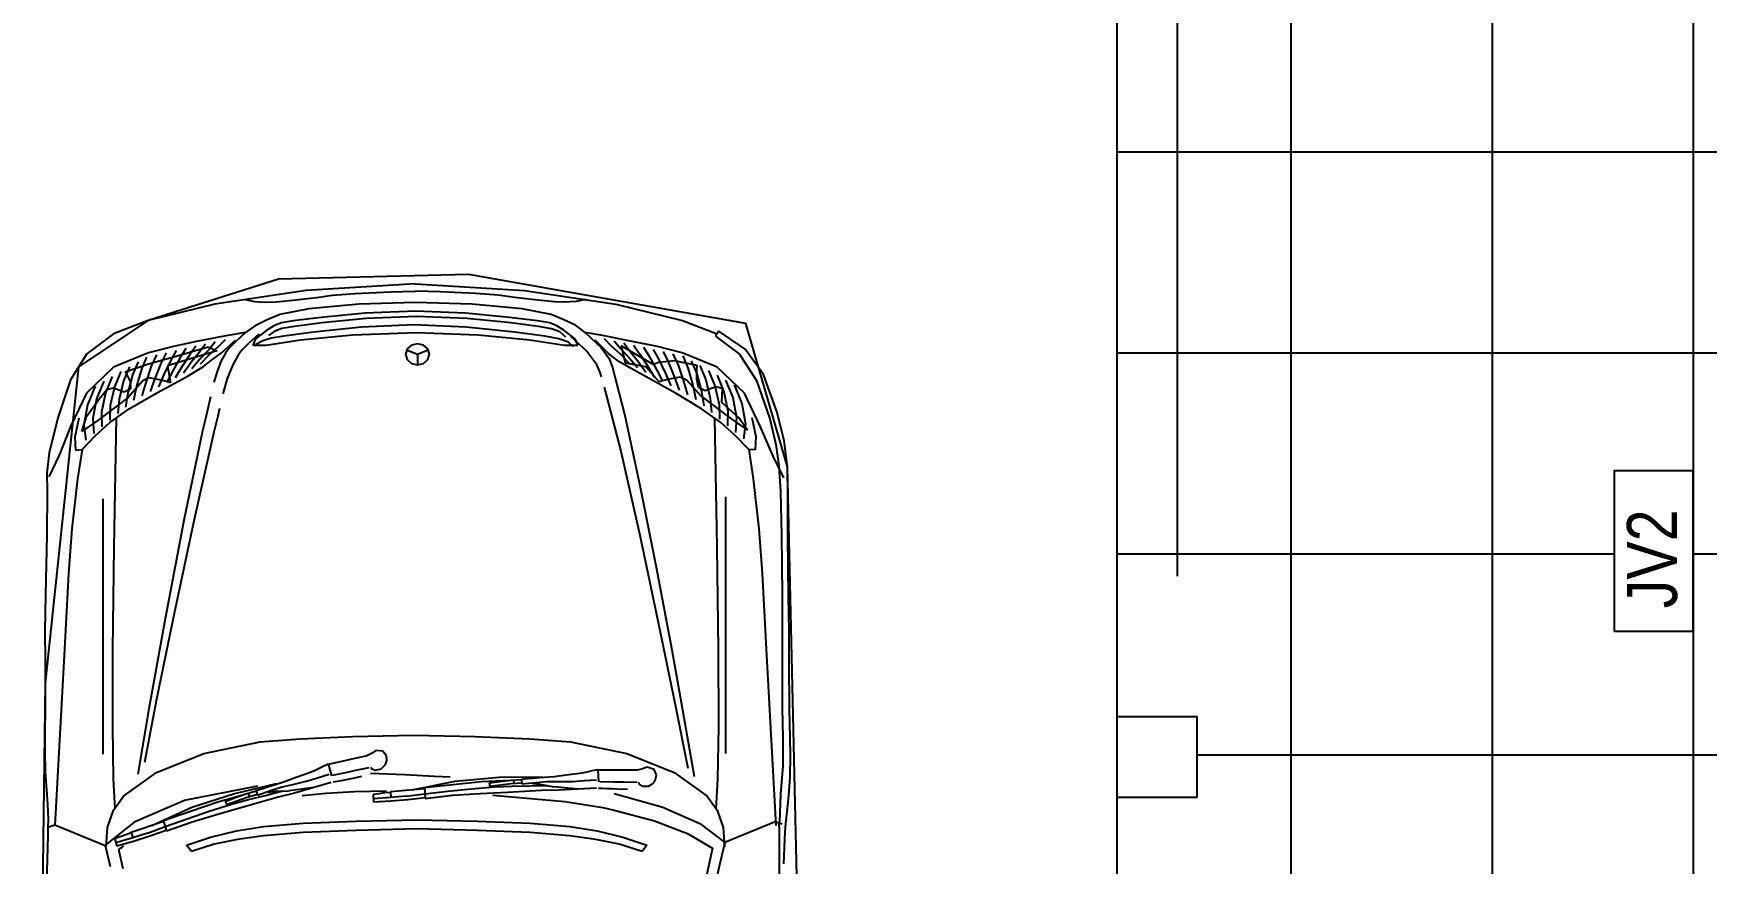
# Model space of a CAD drawing. Header units: millimetres. Extents: x 3923 to 4007, y 744 to 982.
# Drawn here: x 3949.33 to 3957.65, y 957.9 to 962.03 of the extents above; entities that cross this region are included whole.
import ezdxf
from ezdxf.enums import TextEntityAlignment as Align

# ---------------------------------------------------------------- set-up
doc = ezdxf.new("R2010")
doc.units = ezdxf.units.MM
doc.header["$LTSCALE"] = 20
doc.linetypes.add('DASHDOT2', pattern=[0.5, 0.25, -0.125, 0, -0.125])
doc.layers.add('HIDROSSANITÁRIO', color=8, linetype='Continuous')
doc.styles.add('F2', font='ARIALN.TTF')

# ---------------------------------------------------------------- blocks, each defined once
blk = doc.blocks.new('Austin Mini dessus')
at = {"color": 8, "flags": 128}
for points in [[(-0.2069, 3.765), (-0.1204, 3.7865)], [(-0.1204, 3.7865), (-0.0703, 3.7926)], [(-0.114, 3.7617), (-0.0609, 3.787)], [(-0.0703, 3.7926), (-0.0241, 3.7916)], [(-0.0241, 3.7916), (0.0842, 3.7922)], [(0.0842, 3.7922), (0.2332, 3.7952)], [(0.2332, 3.7952), (0.3237, 3.797)], [(0.3237, 3.797), (0.3971, 3.7966)], [(0.3971, 3.7966), (0.5088, 3.7962)], [(0.5088, 3.7962), (0.581, 3.797)], [(0.581, 3.797), (0.6212, 3.7976)], [(0.6212, 3.7976), (0.674, 3.7963)], [(0.674, 3.7963), (0.7177, 3.7934)], [(0.7177, 3.7934), (0.7547, 3.7905)], [(0.7547, 3.7905), (0.7913, 3.7892)], [(0.7913, 3.7892), (0.8117, 3.7899)], [(0.8107, 3.7898), (0.8054, 3.7722)], [(0.8117, 3.7899), (0.831, 3.7901)], [(0.831, 3.7901), (0.8924, 3.7915)], [(0.8924, 3.7915), (1.0016, 3.7949)], [(-0.302, 3.7337), (-0.2069, 3.765)], [(-0.1874, 3.7324), (-0.114, 3.7617)], [(0.18, 3.7384), (0.3684, 3.7483)], [(0.3684, 3.7483), (0.6405, 3.7634)], [(0.6405, 3.7634), (0.8064, 3.7721)], [(0.8054, 3.7722), (0.8566, 3.6469)], [(-0.3667, 3.6929), (-0.302, 3.7337)], [(-0.269, 3.694), (-0.1874, 3.7324)], [(-0.1734, 3.7051), (-0.2108, 3.6933)], [(-0.2065, 3.713), (-0.1595, 3.7223)], [(-0.2018, 3.6646), (-0.1734, 3.7051)], [(-0.1288, 3.7047), (-0.1629, 3.672)], [(-0.1595, 3.7223), (-0.127, 3.7206)], [(-0.127, 3.7206), (-0.1288, 3.7047)], [(-0.1288, 3.7047), (-0.0554, 3.7158)], [(-0.0554, 3.7158), (0.0688, 3.7297)], [(0.0688, 3.7297), (0.18, 3.7384)], [(-0.4163, 3.6266), (-0.3667, 3.6929)], [(-0.3332, 3.6261), (-0.269, 3.694)], [(-0.2983, 3.6509), (-0.2548, 3.669)], [(-0.2862, 3.6722), (-0.24, 3.6915)], [(-0.2557, 3.6613), (-0.2776, 3.6432)], [(-0.2582, 3.5904), (-0.2018, 3.6646)], [(-0.2108, 3.6933), (-0.2557, 3.6613)], [(-0.2548, 3.669), (-0.2057, 3.6781)], [(-0.24, 3.6915), (-0.1897, 3.6999)], [(-0.2057, 3.6781), (-0.1684, 3.6754)], [(-0.1629, 3.672), (-0.1958, 3.6357)], [(-0.1897, 3.6999), (-0.152, 3.6952)], [(-0.4494, 3.54), (-0.4163, 3.6266)], [(-0.3686, 3.5396), (-0.3332, 3.6261)], [(-0.3224, 3.6082), (-0.2844, 3.624)], [(-0.3103, 3.6295), (-0.2696, 3.6465)], [(-0.2844, 3.624), (-0.2378, 3.6344)], [(-0.2776, 3.6432), (-0.2819, 3.6262)], [(-0.2819, 3.6262), (-0.2717, 3.5998)], [(-0.2696, 3.6465), (-0.2217, 3.6563)], [(-0.2378, 3.6344), (-0.2012, 3.6358)], [(-0.1958, 3.6357), (-0.2299, 3.5876)], [(-0.2217, 3.6563), (-0.1848, 3.6556)], [(-0.2069, 3.6195), (0.1144, 3.6255)], [(0.6296, 3.652), (-0.0059, 3.652)], [(0.1144, 3.6255), (0.369, 3.6287)], [(0.369, 3.6287), (0.5603, 3.6292)], [(0.5603, 3.6292), (0.6914, 3.6273)], [(0.6914, 3.6273), (0.7656, 3.6231)], [(0.769, 3.6265), (0.7337, 3.6018)], [(0.8118, 3.6411), (0.769, 3.6265)], [(0.8566, 3.6469), (0.7958, 3.5707)], [(0.8596, 3.6444), (0.8118, 3.6411)], [(0.835, 3.6098), (0.8402, 3.6233)], [(0.8372, 3.5784), (0.8502, 3.6203)], [(0.8402, 3.6233), (0.8582, 3.6183)], [(0.8566, 3.6469), (0.909, 3.6348)], [(-0.3465, 3.5655), (-0.3139, 3.579)], [(-0.3219, 3.5976), (-0.3417, 3.5395)], [(-0.3344, 3.5868), (-0.2992, 3.6015)], [(-0.3144, 3.5923), (-0.3219, 3.5976)], [(-0.2975, 3.5839), (-0.3144, 3.5923)], [(-0.3139, 3.579), (-0.2698, 3.5907)], [(-0.2994, 3.5535), (-0.2582, 3.5904)], [(-0.2992, 3.6015), (-0.2538, 3.6126)], [(-0.28, 3.5832), (-0.2975, 3.5839)], [(-0.2717, 3.5998), (-0.28, 3.5832)], [(-0.2299, 3.5876), (-0.2701, 3.5169)], [(-0.2698, 3.5907), (-0.2341, 3.5963)], [(-0.2538, 3.6126), (-0.2177, 3.6161)], [(0.7337, 3.6018), (0.675, 3.5196)], [(0.8151, 3.5556), (0.8242, 3.5824)], [(0.8252, 3.5824), (0.8299, 3.5961)], [(0.8252, 3.5824), (0.8372, 3.5784)], [(0.8257, 3.5419), (0.8372, 3.5784)], [(0.8299, 3.5961), (0.835, 3.6098)], [(0.8462, 3.577), (0.8582, 3.6183)], [(0.8604, 3.6051), (0.8577, 3.6008)], [(0.8634, 3.6093), (0.8604, 3.6051)], [(0.8666, 3.6133), (0.8634, 3.6093)], [(0.9143, 3.6021), (0.8666, 3.6133)], [(-0.4897, 3.3744), (-0.4494, 3.54)], [(-0.3843, 3.4776), (-0.3686, 3.5396)], [(-0.3585, 3.5441), (-0.3287, 3.5566)], [(-0.3417, 3.5395), (-0.3534, 3.4979)], [(-0.3356, 3.5327), (-0.2955, 3.5465)], [(-0.3287, 3.5566), (-0.2858, 3.5689)], [(-0.3066, 3.538), (-0.2994, 3.5535)], [(-0.3001, 3.5036), (-0.3066, 3.538)], [(-0.2955, 3.5465), (-0.2617, 3.5558)], [(-0.2858, 3.5689), (-0.2505, 3.5765)], [(0.2925, 3.4981), (0.517, 3.5386)], [(0.4929, 3.5192), (0.6502, 3.5491)], [(0.517, 3.5386), (0.6793, 3.5662)], [(0.7958, 3.5707), (0.7435, 3.4498)], [(0.8063, 3.5287), (0.8151, 3.5556)], [(0.8257, 3.5419), (0.8097, 3.4979)], [(0.8192, 3.4954), (0.8334, 3.5361)], [(0.8334, 3.5361), (0.8462, 3.577)], [(-0.3693, 3.4953), (-0.3424, 3.5089)], [(-0.3639, 3.5197), (-0.3356, 3.5327)], [(-0.3534, 3.4979), (-0.3572, 3.4821)], [(-0.3493, 3.4851), (-0.3148, 3.5016)], [(-0.3424, 3.5089), (-0.3051, 3.524)], [(-0.3148, 3.5016), (-0.2843, 3.5144)], [(-0.2701, 3.5169), (-0.3098, 3.443)], [(-0.3051, 3.524), (-0.273, 3.5351)], [(-0.2946, 3.4845), (-0.3001, 3.5036)], [(0.0478, 3.4514), (0.2925, 3.4981)], [(0.2791, 3.4759), (0.4929, 3.5192)], [(0.675, 3.5196), (0.6278, 3.4015)], [(0.8067, 3.5309), (0.7615, 3.4315)], [(0.7718, 3.4351), (0.7952, 3.5024)], [(0.8092, 3.4984), (0.7905, 3.4435)], [(0.7952, 3.5024), (0.8192, 3.4954)], [(0.7972, 3.5019), (0.8063, 3.5287)], [(0.7985, 3.4305), (0.8212, 3.4949)], [(-0.3968, 3.4202), (-0.3843, 3.4776)], [(-0.3572, 3.4821), (-0.3836, 3.3914)], [(-0.38, 3.4466), (-0.3561, 3.4613)], [(-0.3746, 3.4709), (-0.3493, 3.4851)], [(-0.374, 3.3698), (-0.3363, 3.4925)], [(-0.363, 3.4375), (-0.3341, 3.4567)], [(-0.3561, 3.4613), (-0.3244, 3.4792)], [(-0.3363, 3.4925), (-0.2946, 3.4845)], [(-0.3341, 3.4567), (-0.3068, 3.4729)], [(-0.3244, 3.4792), (-0.2956, 3.4936)], [(0.0453, 3.4261), (0.2791, 3.4759)], [(-0.4112, 3.3468), (-0.3968, 3.4202)], [(-0.3908, 3.3978), (-0.3698, 3.4136)], [(-0.3854, 3.4222), (-0.363, 3.4375)], [(-0.3767, 3.3898), (-0.3534, 3.4119)], [(-0.3698, 3.4136), (-0.3437, 3.4343)], [(-0.363, 3.3894), (-0.3407, 3.4108)], [(-0.3534, 3.4119), (-0.3294, 3.4315)], [(-0.3437, 3.4343), (-0.3181, 3.4522)], [(-0.3098, 3.443), (-0.3346, 3.403)], [(-0.1749, 3.4052), (0.0478, 3.4514)], [(-0.172, 3.3767), (0.0453, 3.4261)], [(0.7435, 3.4498), (0.7081, 3.2674)], [(0.7615, 3.4315), (0.7277, 3.3278)], [(0.7484, 3.3675), (0.7718, 3.4351)], [(0.7905, 3.4435), (0.7715, 3.3887)], [(0.7785, 3.3642), (0.7985, 3.4305)], [(0.8558, 3.4451), (0.8359, 3.3854)], [(0.8536, 3.3763), (0.8715, 3.4329)], [(0.8715, 3.4329), (0.8558, 3.4451)], [(-0.5243, 3.1472), (-0.4897, 3.3744)], [(-0.3961, 3.3734), (-0.3767, 3.3898)], [(-0.3836, 3.3914), (-0.374, 3.3698)], [(-0.3836, 3.366), (-0.363, 3.3894)], [(-0.3481, 3.3863), (-0.3679, 3.3589)], [(-0.3346, 3.403), (-0.3481, 3.3863)], [(-0.3226, 3.369), (-0.2958, 3.3774)], [(-0.2599, 3.3851), (-0.2335, 3.3912)], [(-0.2335, 3.3912), (-0.2013, 3.399)], [(-0.2112, 3.3675), (-0.1915, 3.3721)], [(-0.2013, 3.399), (-0.1749, 3.4052)], [(-0.1915, 3.3721), (-0.172, 3.3767)], [(0.6278, 3.4015), (0.5988, 3.2619)], [(0.7715, 3.3887), (0.7537, 3.3335)], [(0.8359, 3.3854), (0.8202, 3.3211)], [(0.8415, 3.3179), (0.8536, 3.3763)], [(-0.4198, 3.2983), (-0.4112, 3.3468)], [(-0.4015, 3.349), (-0.3836, 3.366)], [(-0.3679, 3.3589), (-0.4003, 3.3232)], [(-0.397, 3.3226), (-0.3805, 3.3391)], [(-0.3805, 3.3391), (-0.3683, 3.348)], [(-0.3683, 3.348), (-0.347, 3.3593)], [(-0.3644, 3.3161), (-0.339, 3.3298)], [(-0.347, 3.3593), (-0.3226, 3.369)], [(-0.339, 3.3298), (-0.3048, 3.3438)], [(-0.3048, 3.3438), (-0.2667, 3.355)], [(-0.2307, 3.363), (-0.2112, 3.3675)], [(0.7277, 3.3278), (0.7023, 3.2216)], [(0.7293, 3.299), (0.7484, 3.3675)], [(0.7472, 3.3485), (0.7374, 3.3232)], [(0.7537, 3.3335), (0.7422, 3.2911)], [(0.7462, 3.3202), (0.7557, 3.3455)], [(0.7472, 3.3485), (0.7557, 3.345)], [(0.7597, 3.2985), (0.7785, 3.3642)], [(-0.5014, 3.3001), (-0.4965, 3.2759)], [(-0.435, 3.2757), (-0.4198, 3.2983)], [(-0.4198, 3.2983), (-0.397, 3.3226)], [(-0.415, 3.2655), (-0.3926, 3.2902)], [(-0.3926, 3.2902), (-0.3764, 3.3069)], [(-0.3764, 3.3069), (-0.3644, 3.3161)], [(0.728, 3.2975), (0.7203, 3.2716)], [(0.7263, 3.2915), (0.7353, 3.2885)], [(0.7374, 3.3232), (0.728, 3.2975)], [(0.7293, 3.2686), (0.7371, 3.2944)], [(0.7422, 3.2911), (0.7318, 3.2485)], [(0.7371, 3.2944), (0.7462, 3.3202)], [(0.7478, 3.258), (0.7597, 3.2985)], [(0.8202, 3.3211), (0.8092, 3.2537)], [(0.8325, 3.2537), (0.8415, 3.3179)], [(-0.4965, 3.2759), (-0.4951, 3.2474)], [(-0.4951, 3.2474), (-0.4961, 3.222)], [(-0.4642, 3.2131), (-0.4498, 3.2462)], [(-0.4498, 3.2462), (-0.435, 3.2757)], [(-0.4368, 3.2263), (-0.4251, 3.2451)], [(-0.4251, 3.2451), (-0.4036, 3.2735)], [(-0.4054, 3.2337), (-0.3992, 3.255)], [(-0.4036, 3.2735), (-0.3881, 3.2799)], [(-0.3879, 3.2469), (-0.4009, 3.1615)], [(-0.3992, 3.255), (-0.3897, 3.273)], [(-0.3881, 3.2799), (-0.3879, 3.2469)], [(0.5988, 3.2619), (0.5909, 3.1628)], [(0.7153, 3.258), (0.7105, 3.2437)], [(0.7198, 3.2721), (0.7153, 3.258)], [(0.7313, 3.2686), (0.72, 3.2361)], [(0.7208, 3.2721), (0.7313, 3.2686)], [(0.7318, 3.2485), (0.7208, 3.2061)], [(0.7361, 3.2172), (0.7478, 3.258)], [(0.8092, 3.2537), (0.8014, 3.1546)], [(0.8246, 3.1546), (0.8325, 3.2537)], [(-0.4961, 3.222), (-0.5002, 3.1805)], [(-0.4783, 3.1411), (-0.4642, 3.2131)], [(-0.4482, 3.1794), (-0.4433, 3.2092)], [(-0.4433, 3.2092), (-0.4368, 3.2263)], [(-0.4345, 3.1767), (-0.4292, 3.2081)], [(-0.4292, 3.2081), (-0.4223, 3.2271)], [(-0.4223, 3.2271), (-0.4123, 3.2411)], [(-0.42, 3.129), (-0.4102, 3.2033)], [(-0.4102, 3.2033), (-0.4054, 3.2337)], [(0.7063, 3.2296), (0.6964, 3.1985)], [(0.7116, 3.2101), (0.7041, 3.1774)], [(0.7105, 3.2437), (0.7063, 3.2296)], [(0.72, 3.2361), (0.7116, 3.2101)], [(0.721, 3.2072), (0.7203, 3.1896)], [(0.7215, 3.2248), (0.721, 3.2072)], [(0.7243, 3.2421), (0.7215, 3.2248)], [(0.7263, 3.1761), (0.7361, 3.2172)], [(-0.5002, 3.1805), (-0.5068, 3.1221)], [(-0.457, 3.1102), (-0.4482, 3.1794)], [(-0.4433, 3.1075), (-0.4345, 3.1767)], [(-0.4009, 3.1615), (-0.4139, 3.0323)], [(0.5909, 3.1628), (0.5858, 3.0317)], [(0.6864, 3.1723), (0.6761, 3.1418)], [(0.6964, 3.1985), (0.6864, 3.1723)], [(0.7041, 3.1774), (0.6969, 3.1476)], [(0.6998, 3.0852), (0.7263, 3.1761)], [(0.7123, 3.1286), (0.7203, 3.1896)], [(-0.5405, 2.876), (-0.5243, 3.1472)], [(-0.5068, 3.1221), (-0.5121, 3.0818)], [(-0.4897, 3.0166), (-0.4783, 3.1411)], [(-0.4326, 3.01), (-0.42, 3.129)], [(0.6698, 3.1266), (0.6607, 3.1082)], [(0.6761, 3.1418), (0.6698, 3.1266)], [(0.6969, 3.1476), (0.6884, 3.1193)], [(0.7318, 3.1572), (0.726, 3.0977)], [(0.8014, 3.1546), (0.7962, 3.0235)], [(0.8194, 3.0235), (0.8246, 3.1546)], [(-0.5121, 3.0818), (-0.5164, 3.0261)], [(-0.4678, 3.0008), (-0.457, 3.1102)], [(-0.4541, 2.9981), (-0.4433, 3.1075)], [(0.6338, 2.997), (0.6553, 3.0927)], [(0.6607, 3.1082), (0.6538, 3.0932)], [(0.6538, 3.0932), (0.6836, 3.0845)], [(0.6818, 3.0817), (0.6747, 3.0485)], [(0.6884, 3.1193), (0.6795, 3.0899)], [(0.6957, 3.0601), (0.6993, 3.0807)], [(0.726, 3.0977), (0.7219, 3.0275)], [(0.6747, 3.0485), (0.6693, 3.0237)], [(0.6902, 3.0313), (0.6957, 3.0601)], [(-0.5164, 3.0261), (-0.5207, 2.9376)], [(-0.4943, 2.876), (-0.4897, 3.0166)], [(-0.473, 2.876), (-0.4678, 3.0008)], [(-0.4594, 2.8733), (-0.4541, 2.9981)], [(-0.4389, 2.8801), (-0.4326, 3.01)], [(-0.4139, 3.0323), (-0.4198, 2.8742)], [(0.5858, 3.0317), (0.5818, 2.8809)], [(0.6273, 2.9847), (0.6338, 2.997)], [(0.6693, 3.0237), (0.6625, 2.9905)], [(0.6853, 3.0102), (0.6902, 3.0313)], [(0.7219, 3.0275), (0.7205, 2.9476)], [(0.7962, 3.0235), (0.7923, 2.8727)], [(0.8155, 2.8727), (0.8194, 3.0235)], [(0.6202, 2.9747), (0.6273, 2.9847)], [(0.6221, 2.9567), (0.6202, 2.9747)], [(0.6341, 2.9475), (0.6221, 2.9567)], [(0.6662, 2.9608), (0.6577, 2.9524)], [(0.6618, 2.9878), (0.6631, 2.986)], [(0.6631, 2.986), (0.6661, 2.9845)], [(0.6661, 2.9845), (0.6693, 2.9748)], [(0.6693, 2.9748), (0.6662, 2.9608)], [(0.677, 2.9877), (0.6796, 2.9022)], [(0.7259, 2.9524), (0.7277, 2.9669)], [(0.7277, 2.9669), (0.7297, 2.9812)], [(0.7297, 2.9812), (0.7484, 2.9804)], [(0.7369, 2.9367), (0.7402, 2.9806)], [(0.7461, 2.9374), (0.7484, 2.9804)], [(-0.5207, 2.9376), (-0.5227, 2.876)], [(0.6455, 2.9473), (0.6341, 2.9475)], [(0.6529, 2.9495), (0.6455, 2.9473)], [(0.6577, 2.9524), (0.6529, 2.9495)], [(0.7205, 2.9096), (0.7234, 2.9377)], [(0.7244, 2.9379), (0.7259, 2.9524)], [(0.7244, 2.9379), (0.7369, 2.9367)], [(0.7339, 2.8986), (0.7369, 2.9367)], [(0.7427, 2.8947), (0.7461, 2.9374)], [(-0.5405, 2.876), (-0.5243, 2.6047)], [(-0.5207, 2.8143), (-0.5227, 2.876)], [(-0.4897, 2.7353), (-0.4943, 2.876)], [(-0.4678, 2.7512), (-0.473, 2.876)], [(-0.4541, 2.7484), (-0.4594, 2.8733)], [(-0.4326, 2.7495), (-0.4389, 2.8801)], [(-0.4198, 2.8742), (-0.4139, 2.72)], [(-0.3917, 2.8708), (-0.3881, 2.8859)], [(-0.3881, 2.8557), (-0.3917, 2.8708)], [(-0.3881, 2.8859), (-0.3786, 2.8967)], [(-0.3786, 2.8967), (-0.3653, 2.9008)], [(-0.3767, 2.8977), (-0.3653, 2.8708)], [(-0.3653, 2.8708), (-0.3767, 2.844)], [(-0.3653, 2.9008), (-0.352, 2.8967)], [(-0.3653, 2.8708), (-0.3389, 2.8708)], [(-0.352, 2.8967), (-0.3425, 2.8859)], [(-0.3425, 2.8859), (-0.3389, 2.8708)], [(-0.3389, 2.8708), (-0.3425, 2.8557)], [(0.5818, 2.8809), (0.5858, 2.7275)], [(0.6796, 2.9022), (0.6837, 2.8284)], [(0.7179, 2.8836), (0.6962, 2.7767)], [(0.7152, 2.8533), (0.718, 2.8814)], [(0.718, 2.8814), (0.7205, 2.9096)], [(0.7339, 2.8986), (0.7283, 2.8522)], [(0.7381, 2.8519), (0.7427, 2.8947)], [(0.7923, 2.8727), (0.7962, 2.7218)], [(0.8194, 2.7218), (0.8155, 2.8727)], [(-0.3786, 2.845), (-0.3881, 2.8557)], [(-0.3653, 2.8409), (-0.3786, 2.845)], [(-0.352, 2.845), (-0.3653, 2.8409)], [(-0.3425, 2.8557), (-0.352, 2.845)], [(0.7054, 2.7825), (0.7131, 2.8533)], [(0.7131, 2.8533), (0.7381, 2.8519)], [(0.7277, 2.8526), (0.7218, 2.7949)], [(0.7325, 2.784), (0.7401, 2.8518)], [(-0.5164, 2.7259), (-0.5207, 2.8143)], [(0.6837, 2.8284), (0.6857, 2.7893)], [(0.7218, 2.7949), (0.7156, 2.7372)], [(-0.457, 2.6417), (-0.4678, 2.7512)], [(-0.4433, 2.639), (-0.4541, 2.7484)], [(-0.42, 2.6293), (-0.4326, 2.7495)], [(0.6962, 2.7767), (0.6866, 2.668)], [(0.6979, 2.7113), (0.7054, 2.7825)], [(0.7279, 2.7148), (0.7325, 2.784)], [(-0.5121, 2.6701), (-0.5164, 2.7259)], [(-0.4783, 2.6109), (-0.4897, 2.7353)], [(-0.4139, 2.72), (-0.4009, 2.5911)], [(0.5858, 2.7275), (0.5909, 2.5917)], [(0.6946, 2.6403), (0.6979, 2.7113)], [(0.7156, 2.7372), (0.7107, 2.6794)], [(0.7244, 2.6467), (0.7279, 2.7148)], [(0.7962, 2.7218), (0.8014, 2.5907)], [(0.8246, 2.5907), (0.8194, 2.7218)], [(-0.5068, 2.6299), (-0.5121, 2.6701)], [(0.6866, 2.668), (0.6857, 2.5588)], [(0.6971, 2.6657), (0.6937, 2.6386)], [(0.701, 2.6926), (0.6971, 2.6657)], [(0.701, 2.6926), (0.7101, 2.6911)], [(0.7033, 2.6376), (0.7063, 2.6647)], [(0.7063, 2.6647), (0.71, 2.6915)], [(0.7107, 2.6794), (0.709, 2.6356)], [(0.731, 2.6835), (0.7474, 2.5042)], [(-0.5002, 2.5714), (-0.5068, 2.6299)], [(-0.4482, 2.5725), (-0.457, 2.6417)], [(-0.4345, 2.5698), (-0.4433, 2.639)], [(-0.4102, 2.5543), (-0.42, 2.6293)], [(0.6937, 2.6386), (0.692, 2.6115)], [(0.6934, 2.6323), (0.7028, 2.6314)], [(0.7015, 2.6106), (0.7033, 2.6376)], [(0.709, 2.6356), (0.7085, 2.5917)], [(0.7219, 2.6045), (0.7244, 2.6467)], [(-0.5243, 2.6047), (-0.4897, 2.3776)], [(-0.4642, 2.5388), (-0.4783, 2.6109)], [(-0.4009, 2.5911), (-0.3879, 2.5051)], [(0.5909, 2.5917), (0.5988, 2.49)], [(0.689, 2.5822), (0.6878, 2.5675)], [(0.6903, 2.5972), (0.689, 2.5822)], [(0.6914, 2.6119), (0.6903, 2.5972)], [(0.6924, 2.6121), (0.7034, 2.6111)], [(0.7034, 2.6111), (0.6997, 2.5769)], [(0.7026, 2.5837), (0.7038, 2.5662)], [(0.7085, 2.5917), (0.7072, 2.5478)], [(0.7197, 2.5621), (0.7219, 2.6045)], [(0.8014, 2.5907), (0.8092, 2.4916)], [(0.8325, 2.4916), (0.8246, 2.5907)], [(-0.4961, 2.5299), (-0.5002, 2.5714)], [(-0.4511, 2.5067), (-0.4642, 2.5388)], [(-0.4433, 2.5428), (-0.4482, 2.5725)], [(-0.4368, 2.5257), (-0.4433, 2.5428)], [(-0.429, 2.5374), (-0.4345, 2.5698)], [(-0.4211, 2.5171), (-0.429, 2.5374)], [(-0.4038, 2.5192), (-0.4102, 2.5543)], [(0.6878, 2.5675), (0.6847, 2.5306)], [(0.6997, 2.5769), (0.6975, 2.5497)], [(0.6975, 2.5497), (0.6975, 2.5161)], [(0.7038, 2.5662), (0.7072, 2.5489)], [(0.7072, 2.5489), (0.7105, 2.5317)], [(0.7193, 2.5199), (0.7197, 2.5621)], [(-0.4965, 2.4761), (-0.4951, 2.5046)], [(-0.4951, 2.5046), (-0.4961, 2.5299)], [(-0.4377, 2.4782), (-0.4511, 2.5067)], [(-0.4251, 2.5069), (-0.4368, 2.5257)], [(-0.4036, 2.4784), (-0.4251, 2.5069)], [(-0.4082, 2.5023), (-0.4211, 2.5171)], [(-0.3951, 2.4956), (-0.4038, 2.5192)], [(-0.3879, 2.5051), (-0.3881, 2.472)], [(0.6807, 2.5008), (0.6754, 2.4613)], [(0.6847, 2.5306), (0.6807, 2.5008)], [(0.6975, 2.5161), (0.6972, 2.4854)], [(0.7164, 2.4705), (0.7105, 2.5317)], [(0.714, 2.4253), (0.7193, 2.5199)], [(0.7474, 2.5042), (0.7622, 2.4097)], [(-0.5014, 2.4519), (-0.4965, 2.4761)], [(-0.4198, 2.4536), (-0.4377, 2.4782)], [(-0.4106, 2.4907), (-0.373, 2.4496)], [(-0.3881, 2.472), (-0.4036, 2.4784)], [(-0.3837, 2.4832), (-0.3951, 2.4956)], [(0.5988, 2.49), (0.6278, 2.3505)], [(0.6754, 2.4613), (0.673, 2.4486)], [(0.6952, 2.456), (0.6932, 2.4254)], [(0.6972, 2.4854), (0.6952, 2.456)], [(0.8092, 2.4916), (0.8202, 2.4242)], [(0.8415, 2.4274), (0.8325, 2.4916)], [(-0.4198, 2.4536), (-0.3822, 2.4143)], [(-0.4126, 2.4151), (-0.4198, 2.4536)], [(-0.3975, 2.3367), (-0.4126, 2.4151)], [(-0.3677, 2.3955), (-0.4003, 2.4288)], [(-0.3822, 2.4143), (-0.3546, 2.3944)], [(-0.373, 2.4496), (-0.3435, 2.4277)], [(-0.3435, 2.4277), (-0.32, 2.4176)], [(-0.32, 2.4176), (-0.3092, 2.4141)], [(0.6699, 2.4354), (0.6674, 2.4227)], [(0.6674, 2.4227), (0.6984, 2.421)], [(0.6695, 2.3245), (0.669, 2.4226)], [(0.673, 2.4486), (0.6699, 2.4354)], [(0.6972, 2.4178), (0.6978, 2.3839)], [(0.715, 2.4096), (0.7145, 2.4208)], [(0.8202, 2.4242), (0.8359, 2.3599)], [(0.8536, 2.369), (0.8415, 2.4274)], [(-0.4897, 2.3776), (-0.4494, 2.2119)], [(-0.4043, 2.4065), (-0.3863, 2.3895)], [(-0.3989, 2.3821), (-0.3794, 2.3657)], [(-0.3863, 2.3895), (-0.3657, 2.3661)], [(-0.3478, 2.3704), (-0.3677, 2.3955)], [(-0.3546, 2.3944), (-0.3323, 2.3856)], [(-0.3323, 2.3856), (-0.2128, 2.3556)], [(-0.2838, 2.4064), (-0.1243, 2.3655)], [(0.6978, 2.3839), (0.6981, 2.3586)], [(0.7153, 2.3984), (0.715, 2.4096)], [(0.7156, 2.3872), (0.7153, 2.3984)], [(0.7163, 2.3745), (0.7156, 2.3872)], [(0.717, 2.3616), (0.7163, 2.3745)], [(0.7276, 2.3821), (0.761, 2.261)], [(0.7622, 2.4097), (0.7686, 2.3821)], [(0.7686, 2.3821), (0.7952, 2.2812)], [(-0.3843, 2.2744), (-0.3975, 2.3367)], [(-0.3935, 2.3577), (-0.3726, 2.3419)], [(-0.3881, 2.3334), (-0.3657, 2.3181)], [(-0.3864, 2.3641), (-0.3443, 2.3544)], [(-0.3402, 2.2847), (-0.3864, 2.3641)], [(-0.3794, 2.3657), (-0.3561, 2.3436)], [(-0.3726, 2.3419), (-0.3464, 2.3212)], [(-0.3657, 2.3661), (-0.3434, 2.3447)], [(-0.3561, 2.3436), (-0.3321, 2.324)], [(-0.3346, 2.3489), (-0.3478, 2.3704)], [(-0.3443, 2.3544), (-0.3348, 2.3038)], [(-0.3048, 2.2947), (-0.3346, 2.3489)], [(-0.2128, 2.3556), (-0.0386, 2.3181)], [(-0.1243, 2.3655), (0.085, 2.3182)], [(0.6278, 2.3505), (0.675, 2.2324)], [(0.6981, 2.3586), (0.6989, 2.3247)], [(0.7167, 2.349), (0.717, 2.3616)], [(0.8359, 2.3599), (0.8558, 2.3002)], [(0.8715, 2.3124), (0.8536, 2.369)], [(-0.3827, 2.309), (-0.3589, 2.2942)], [(-0.3657, 2.3181), (-0.3368, 2.2988)], [(-0.3589, 2.2942), (-0.3272, 2.2763)], [(-0.3464, 2.3212), (-0.3209, 2.3033)], [(-0.3368, 2.2988), (-0.3096, 2.2826)], [(-0.3348, 2.3038), (-0.2973, 2.271)], [(-0.2675, 2.228), (-0.3048, 2.2947)], [(-0.0386, 2.3181), (0.1643, 2.2777)], [(0.085, 2.3182), (0.3093, 2.2706)], [(0.6613, 2.2997), (0.6659, 2.3111)], [(0.6672, 2.2826), (0.6613, 2.2997)], [(0.6659, 2.3111), (0.6695, 2.3245)], [(0.6989, 2.3218), (0.7006, 2.3204)], [(0.7006, 2.3204), (0.7038, 2.3197)], [(0.7093, 2.2966), (0.7029, 2.2864)], [(0.7038, 2.3197), (0.7091, 2.3109)], [(0.7091, 2.3109), (0.7093, 2.2966)], [(0.8558, 2.3002), (0.8715, 2.3124)], [(-0.3686, 2.2124), (-0.3843, 2.2744)], [(-0.3774, 2.2846), (-0.352, 2.2704)], [(-0.372, 2.2602), (-0.3452, 2.2466)], [(-0.352, 2.2704), (-0.3175, 2.2539)], [(-0.3489, 2.2319), (-0.3449, 2.2704)], [(-0.3452, 2.2466), (-0.3079, 2.2315)], [(-0.3449, 2.2704), (-0.3402, 2.2847)], [(-0.3272, 2.2763), (-0.2983, 2.2619)], [(-0.3175, 2.2539), (-0.287, 2.2412)], [(-0.3028, 2.2519), (-0.3094, 2.2175)], [(-0.2973, 2.271), (-0.3028, 2.2519)], [(0.1643, 2.2777), (0.3699, 2.2387)], [(0.3093, 2.2706), (0.5139, 2.2288)], [(0.6809, 2.2764), (0.6672, 2.2826)], [(0.6921, 2.2787), (0.6809, 2.2764)], [(0.6988, 2.2826), (0.6921, 2.2787)], [(0.7029, 2.2864), (0.6988, 2.2826)], [(0.761, 2.261), (0.8021, 2.1691)], [(0.7952, 2.2812), (0.8271, 2.1996)], [(0.8634, 2.1376), (1.3706, 2.2486)], [(-0.4494, 2.2119), (-0.4163, 2.1254)], [(-0.3332, 2.1259), (-0.3686, 2.2124)], [(-0.3666, 2.2358), (-0.3383, 2.2228)], [(-0.3612, 2.2114), (-0.3315, 2.199)], [(-0.3375, 2.1754), (-0.3489, 2.2319)], [(-0.3383, 2.2228), (-0.2982, 2.209)], [(-0.3094, 2.2175), (-0.3021, 2.202)], [(-0.3079, 2.2315), (-0.2757, 2.2204)], [(-0.2982, 2.209), (-0.2645, 2.1997)], [(-0.2299, 2.1644), (-0.2675, 2.228)], [(0.3699, 2.2387), (0.552, 2.2057)], [(0.5139, 2.2288), (0.6638, 2.199)], [(0.552, 2.2057), (0.6848, 2.1831)], [(0.675, 2.2324), (0.7337, 2.1502)], [(-0.3492, 2.1901), (-0.3167, 2.1765)], [(-0.3267, 2.1761), (-0.3375, 2.1754)], [(-0.3372, 2.1687), (-0.3019, 2.154)], [(-0.3315, 2.199), (-0.2886, 2.1866)], [(-0.3036, 2.1762), (-0.3267, 2.1761)], [(-0.3167, 2.1765), (-0.2725, 2.1648)], [(-0.2827, 2.1724), (-0.3036, 2.1762)], [(-0.3021, 2.202), (-0.261, 2.1651)], [(-0.2886, 2.1866), (-0.2532, 2.179)], [(-0.2744, 2.1557), (-0.2827, 2.1724)], [(-0.2725, 2.1648), (-0.2368, 2.1592)], [(-0.261, 2.1651), (-0.2046, 2.0909)], [(-0.1958, 2.1163), (-0.2299, 2.1644)], [(0.8021, 2.1691), (0.849, 2.1068)], [(0.8271, 2.1996), (0.8634, 2.1376)], [(-0.4226, 2.1216), (-0.4101, 2.1302)], [(-0.3778, 2.0561), (-0.4226, 2.1216)], [(-0.4101, 2.1302), (-0.3656, 2.0699)], [(-0.269, 2.0579), (-0.3332, 2.1259)], [(-0.3251, 2.1474), (-0.2871, 2.1315)], [(-0.3131, 2.126), (-0.2723, 2.109)], [(-0.3019, 2.154), (-0.2565, 2.1429)], [(-0.2871, 2.1315), (-0.2405, 2.1211)], [(-0.2847, 2.1294), (-0.2744, 2.1557)], [(-0.2803, 2.1124), (-0.2847, 2.1294)], [(-0.2565, 2.1429), (-0.2204, 2.1395)], [(-0.2069, 2.1325), (0.1144, 2.1265)], [(0.1144, 2.1265), (0.369, 2.1233)], [(0.369, 2.1233), (0.5603, 2.1227)], [(0.5603, 2.1227), (0.6914, 2.1247)], [(0.6914, 2.1247), (0.7656, 2.1289)], [(0.7337, 2.1502), (0.769, 2.1254)], [(0.769, 2.1254), (0.8118, 2.1109)], [(0.9014, 2.1189), (1.0142, 2.1447)], [(-0.301, 2.1047), (-0.2575, 2.0865)], [(-0.289, 2.0833), (-0.2428, 2.064)], [(-0.2456, 2.1137), (-0.2803, 2.1124)], [(-0.2723, 2.109), (-0.2245, 2.0993)], [(-0.2575, 2.0865), (-0.2084, 2.0774)], [(-0.2071, 2.072), (-0.2456, 2.1137)], [(-0.2405, 2.1211), (-0.204, 2.1197)], [(-0.2245, 2.0993), (-0.1876, 2.0999)], [(-0.2084, 2.0774), (-0.1711, 2.0801)], [(-0.2046, 2.0909), (-0.1762, 2.0504)], [(-0.1629, 2.08), (-0.1958, 2.1163)], [(-0.1288, 2.0473), (-0.1629, 2.08)], [(0.6276, 2.1045), (-0.0104, 2.1045)], [(0.7979, 1.9816), (0.849, 2.1068)], [(0.8118, 2.1109), (0.8596, 2.1076)], [(0.849, 2.1068), (0.9014, 2.1189)], [(-0.3153, 2.0107), (-0.3778, 2.0561)], [(-0.3656, 2.0699), (-0.3005, 2.0279)], [(-0.1866, 2.0184), (-0.269, 2.0579)], [(-0.2428, 2.064), (-0.1924, 2.0556)], [(-0.2082, 2.0394), (-0.1605, 2.0298)], [(-0.1762, 2.0504), (-0.2071, 2.072)], [(-0.1924, 2.0556), (-0.1547, 2.0604)], [(-0.1288, 2.0473), (-0.0554, 2.0362)], [(-0.1273, 2.0313), (-0.1288, 2.0473)], [(-0.2203, 1.9763), (-0.3153, 2.0107)], [(-0.3005, 2.0279), (-0.2047, 1.9948)], [(-0.1118, 1.9868), (-0.1866, 2.0184)], [(-0.1605, 2.0298), (-0.1273, 2.0313)], [(-0.0554, 2.0362), (0.0688, 2.0223)], [(0.0688, 2.0223), (0.18, 2.0136)], [(0.18, 2.0136), (0.3684, 2.0036)], [(0.3684, 2.0036), (0.6405, 1.9886)], [(-0.1499, 1.9594), (-0.2203, 1.9763)], [(-0.2047, 1.9948), (-0.141, 1.9797)], [(-0.0857, 1.9511), (-0.1499, 1.9594)], [(-0.141, 1.9797), (-0.088, 1.9728)], [(-0.0578, 1.9603), (-0.1118, 1.9868)], [(-0.088, 1.9728), (-0.0243, 1.9685)], [(-0.0243, 1.9685), (0.084, 1.9658)], [(0.084, 1.9658), (0.2331, 1.9643)], [(0.2331, 1.9643), (0.3237, 1.9638)], [(0.3237, 1.9638), (0.3991, 1.9639)], [(0.3991, 1.9639), (0.5144, 1.9637)], [(0.5144, 1.9637), (0.5887, 1.9626)], [(0.5887, 1.9626), (0.6591, 1.9627)], [(0.6405, 1.9886), (0.8064, 1.9798)], [(0.6591, 1.9627), (0.7278, 1.9679)], [(0.7278, 1.9679), (0.7981, 1.971)], [(0.8101, 1.9559), (0.7946, 1.9543)], [(0.8032, 1.9639), (0.7979, 1.9816)], [(0.7981, 1.971), (0.7996, 1.9716)], [(0.7996, 1.9716), (0.8012, 1.972)], [(0.8012, 1.972), (0.803, 1.9721)], [(0.803, 1.9721), (0.8187, 1.9717)], [(0.8406, 1.9574), (0.8101, 1.9559)], [(0.8187, 1.9717), (0.8745, 1.9713)], [(0.902, 1.9603), (0.8406, 1.9574)], [(0.8745, 1.9713), (0.9836, 1.9722)], [(-0.0153, 1.9503), (-0.0857, 1.9511)], [(0.0907, 1.9502), (-0.0153, 1.9503)], [(0.2354, 1.9481), (0.0907, 1.9502)], [(0.3237, 1.9468), (0.2354, 1.9481)], [(0.3994, 1.9465), (0.3237, 1.9468)], [(0.5154, 1.9455), (0.3994, 1.9465)], [(0.5899, 1.9439), (0.5154, 1.9455)], [(0.6316, 1.9433), (0.5899, 1.9439)], [(0.6869, 1.9446), (0.6316, 1.9433)], [(0.7321, 1.9476), (0.6869, 1.9446)], [(0.7655, 1.9512), (0.7321, 1.9476)], [(0.7946, 1.9543), (0.7655, 1.9512)]]:
    blk.add_lwpolyline(points, dxfattribs=at)

msp = doc.modelspace()

# ---------------------------------------------------------------- hatches: boundary and pattern name
at = {"layer": 'HIDROSSANITÁRIO'}
h = msp.add_hatch(dxfattribs=at)
h.set_pattern_fill('ANSI37,_O', color=8, scale=8, angle=135)
h.set_pattern_definition([(180, (4034.583, -2178.562), (-3e-16, -1), []), (270, (4034.583, -2178.562), (1, -3e-16), [])])
h.paths.add_polyline_path([(3957.7161, 945.9273), (3957.7161, 964.3273), (3954.7161, 964.3273), (3954.7161, 945.9273)])
h.paths.add_polyline_path([(3956.2775, 954.7264), (3956.2775, 956.4874), (3955.8401, 956.4874), (3955.8401, 954.7264)], flags=24)
h.paths.add_polyline_path([(3956.7064, 954.9248), (3956.7064, 956.289), (3956.3121, 956.289), (3956.3121, 954.9248)], flags=24)
h.paths.add_polyline_path([(3955.1161, 952.1299), (3955.1161, 952.5299), (3954.7161, 952.5299), (3954.7161, 952.1299)], flags=16)
h.paths.add_polyline_path([(3955.1161, 958.2277), (3955.1161, 958.6277), (3954.7161, 958.6277), (3954.7161, 958.2277)], flags=16)
h.paths.add_polyline_path([(3957.1909, 959.0522), (3957.1909, 959.8528), (3957.5802, 959.8528), (3957.5802, 959.0522)], flags=16)
h.paths.add_polyline_path([(3957.1775, 953.059), (3957.1775, 953.8596), (3957.5668, 953.8596), (3957.5668, 953.059)], flags=16)
h.paths.add_polyline_path([(3955.1161, 945.9273), (3955.1161, 946.3273), (3954.7161, 946.3273), (3954.7161, 945.9273)], flags=17)

# ---------------------------------------------------------------- linework, layer by layer
at = {"layer": 'HIDROSSANITÁRIO', "color": 8, "linetype": 'Continuous'}
msp.add_line((3954.7161, 964.3273), (3954.7161, 935.9271), dxfattribs=at)
at = {"layer": 'HIDROSSANITÁRIO', "color": 8, "linetype": 'DASHDOT2'}
msp.add_line((3955.0161, 964.3273), (3955.0161, 936.2352), dxfattribs=at)
at = {"layer": 'HIDROSSANITÁRIO', "color": 8}
msp.add_lwpolyline([(3957.7161, 945.9273), (3957.7161, 964.3273), (3954.7161, 964.3273), (3954.7161, 945.9273)], close=True, dxfattribs=at)
at = {"layer": 'HIDROSSANITÁRIO', "color": 8, "elevation": 5.2524}
msp.add_lwpolyline([(3952.6894, 951.7554), (3953.2412, 952.7141), (3953.1338, 957.4699), (3953.0779, 959.8719), (3952.8718, 960.5842), (3951.4943, 960.8285), (3950.5483, 960.8052), (3949.9002, 960.5992), (3949.5536, 960.3691), (3949.3875, 958.7945), (3949.3293, 954.25), (3949.4002, 952.9296), (3949.6829, 951.6916), (3950.3587, 951.6034), (3952.3422, 951.6048), (3952.6779, 951.7008), (3952.6894, 951.7554)], dxfattribs=at)
at = {"layer": 'HIDROSSANITÁRIO', "color": 8, "elevation": 7.3184}
msp.add_lwpolyline([(3957.1909, 959.0522), (3957.1909, 959.8528), (3957.5802, 959.8528), (3957.5802, 959.0522)], close=True, dxfattribs=at)
at = {"layer": 'HIDROSSANITÁRIO', "color": 8, "linetype": 'Continuous'}
msp.add_lwpolyline([(3955.1161, 958.2277), (3955.1161, 958.6277), (3954.7161, 958.6277), (3954.7161, 958.2277)], close=True, dxfattribs=at)

# ---------------------------------------------------------------- block references
at = {"layer": 'HIDROSSANITÁRIO', "color": 8, "xscale": -2, "yscale": 2, "zscale": 2, "rotation": 90}
msp.add_blockref('Austin Mini dessus', (3956.9802, 959.7004, 5.2524), dxfattribs=at)

# ---------------------------------------------------------------- texts
at = {"layer": 'HIDROSSANITÁRIO', "color": 8, "linetype": 'Continuous', "style": 'F2'}
msp.add_text('JV2', height=0.24921, rotation=90, dxfattribs=at).set_placement((3957.2524, 959.1673, 7.3184), align=Align.TOP_LEFT)

doc.saveas('drawing.dxf')
